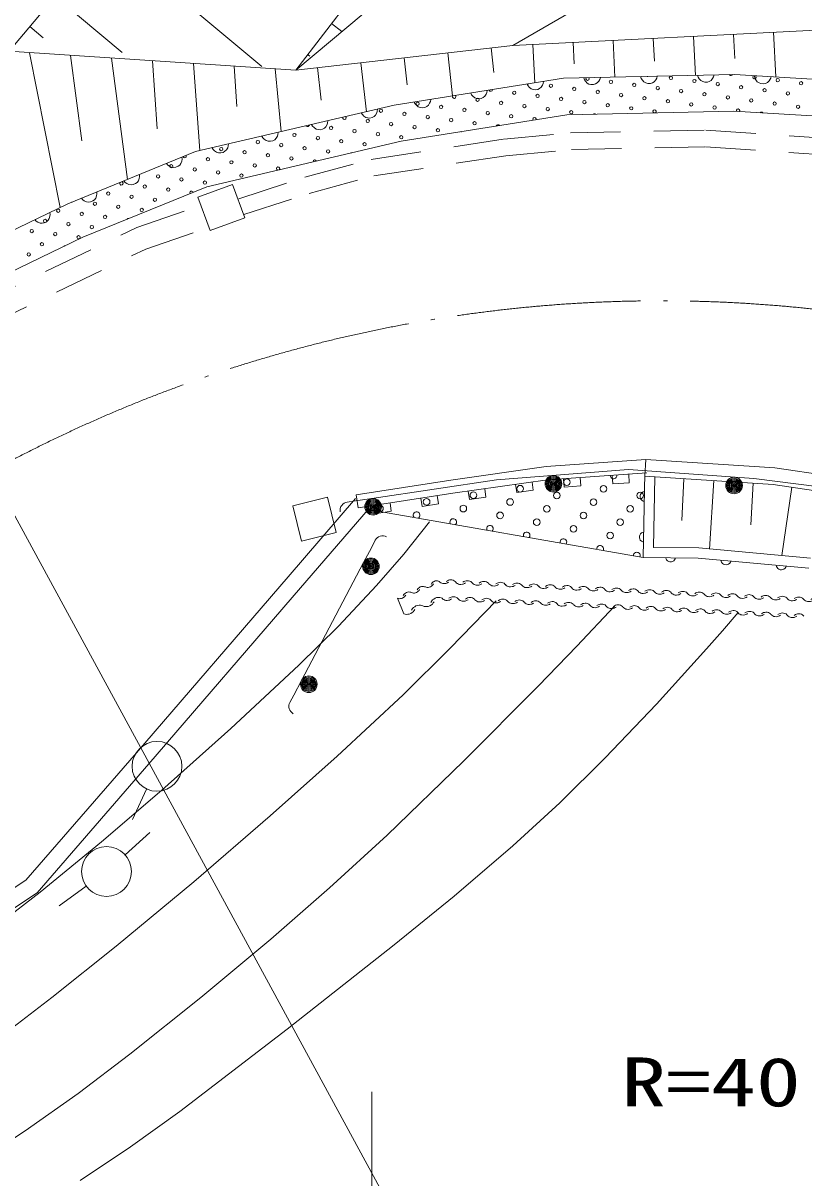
# Model space of a CAD drawing. Units: millimetres, scale not verified. Extents: x 27531 to 667531, y 18316 to 378316.
# Drawn here: x 354465 to 377866, y 260128 to 294730 of the extents above; entities that cross this region are included whole.
import ezdxf
from ezdxf.enums import TextEntityAlignment as Align

# ---------------------------------------------------------------- set-up
doc = ezdxf.new("R2010")
doc.units = ezdxf.units.MM
doc.header["$LTSCALE"] = 1000
doc.linetypes.add('USER1', pattern=[7.000001, 5.508197, -0.688525, 0.114754, -0.688525])
doc.linetypes.add('USER2', pattern=[2.5, 1.5, -1])
doc.layers.add('S-SUV', color=7, linetype='Continuous', lineweight=13)
doc.layers.add('S-SUV-LWCN', color=7, linetype='Continuous', lineweight=13)
doc.styles.add('ＭＳ ゴシック', font='')
doc.styles.get('ＭＳ ゴシック').set_extended_font_data('MS Gothic')

# ---------------------------------------------------------------- blocks, each defined once
blk = doc.blocks.new('BUHIN19')
at = {"color": 7, "linetype": 'Continuous', "lineweight": 13}
blk.add_lwpolyline([(-248, 29), (-222, 84), (-186, 129), (-133, 178), (-75, 201), (-14, 212), (63, 203), (119, 179), (170, 142), (212, 82), (236, 30), (248, -29)], dxfattribs=at)
blk = doc.blocks.new('BUHIN20')
at = {"color": 7, "linetype": 'Continuous', "lineweight": 13}
blk.add_lwpolyline([(-246, 44), (-216, 97), (-178, 140), (-121, 186), (-62, 206), (-1, 212), (75, 199), (130, 171), (179, 132), (217, 69), (238, 16), (246, -44)], dxfattribs=at)
blk = doc.blocks.new('BUHIN21')
at = {"color": 7, "linetype": 'Continuous', "lineweight": 13}
blk.add_lwpolyline([(-236, 83), (-198, 130), (-154, 166), (-91, 203), (-29, 213), (32, 210), (105, 184), (155, 148), (197, 102), (225, 34), (237, -22), (236, -83)], dxfattribs=at)
blk = doc.blocks.new('BUHIN22')
at = {"color": 7, "linetype": 'Continuous', "lineweight": 13}
blk.add_lwpolyline([(-229, 99), (-188, 144), (-141, 177), (-76, 209), (-14, 214), (47, 207), (118, 176), (165, 137), (204, 88), (227, 18), (235, -39), (229, -99)], dxfattribs=at)
blk = doc.blocks.new('BUHIN23')
at = {"color": 7, "linetype": 'Continuous', "lineweight": 13}
blk.add_lwpolyline([(-214, 129), (-167, 168), (-116, 194), (-47, 217), (16, 214), (75, 199), (141, 159), (182, 113), (214, 59), (227, -13), (228, -70), (214, -129)], dxfattribs=at)
blk = doc.blocks.new('BUHIN24')
at = {"color": 7, "linetype": 'Continuous', "lineweight": 13}
blk.add_lwpolyline([(-200, 150), (-149, 184), (-96, 205), (-25, 221), (37, 211), (95, 190), (157, 143), (193, 94), (219, 37), (225, -36), (219, -93), (200, -150)], dxfattribs=at)
blk = doc.blocks.new('BUHIN25')
at = {"color": 7, "linetype": 'Continuous', "lineweight": 13}
blk.add_lwpolyline([(229, -100), (329, 129), (-129, 329), (-229, 100)], dxfattribs=at)
blk = doc.blocks.new('BUHIN26')
at = {"color": 7, "linetype": 'Continuous', "lineweight": 13}
blk.add_lwpolyline([(228, -103), (331, 125), (-125, 331), (-228, 103)], dxfattribs=at)
blk = doc.blocks.new('BUHIN27')
at = {"color": 7, "linetype": 'Continuous', "lineweight": 13}
blk.add_lwpolyline([(220, -119), (339, 100), (-100, 339), (-220, 119)], dxfattribs=at)
blk = doc.blocks.new('BUHIN61')
at = {"color": 7, "linetype": 'Continuous', "lineweight": 13}
for radius in [249, 220, 191, 161, 132, 97.5, 67.5, 38.8, 7.5]:
    blk.add_circle((-124, 216), radius, dxfattribs=at)
blk = doc.blocks.new('BUHIN84')
at = {"color": 7, "linetype": 'Continuous', "lineweight": 13}
blk.add_lwpolyline([(83, 125), (105, 96), (120, 65), (131, 23), (128, -15), (117, -50), (91, -89), (63, -112), (30, -130), (-14, -136), (-48, -135), (-83, -125)], dxfattribs=at)
blk = doc.blocks.new('BUHIN86')
at = {"color": 7, "linetype": 'Continuous', "lineweight": 13}
blk.add_lwpolyline([(-119, 92), (-88, 112), (-56, 124), (-13, 133), (24, 127), (58, 113), (95, 85), (116, 55), (132, 21), (135, -23), (131, -58), (119, -92)], dxfattribs=at)
blk = doc.blocks.new('BUHIN92')
at = {"color": 7, "linetype": 'Continuous', "lineweight": 13}
blk.add_circle((0, 0), 746, dxfattribs=at)
blk = doc.blocks.new('BUHIN98')
at = {"color": 7, "linetype": 'Continuous', "lineweight": 13}
for points in [[(36, -16), (0, -31), (-28, -38), (-60, -41), (-93, -41), (-126, -35), (-159, -21), (-186, -2), (-207, 21), (-221, 41)], [(221, -41), (203, -17), (180, 3), (154, 18), (127, 29), (92, 35), (51, 36), (26, 34), (-6, 24), (-33, 13)]]:
    blk.add_lwpolyline(points, dxfattribs=at)
blk = doc.blocks.new('BUHIN99')
at = {"color": 7, "linetype": 'Continuous', "lineweight": 13}
for points in [[(29, -33), (-14, -31), (-46, -26), (-80, -14), (-113, 2), (-143, 24), (-170, 53), (-188, 84), (-199, 118), (-203, 144)], [(203, -144), (197, -112), (182, -80), (163, -53), (142, -30), (109, -7), (68, 13), (42, 22), (5, 27), (-27, 28)]]:
    blk.add_lwpolyline(points, dxfattribs=at)
blk = doc.blocks.new('BUHIN100')
at = {"color": 7, "linetype": 'Continuous', "lineweight": 13}
for points in [[(49, -22), (0, -42), (-38, -53), (-83, -57), (-128, -56), (-174, -48), (-219, -29), (-257, -3), (-285, 29), (-304, 56)], [(304, -56), (280, -23), (247, 5), (212, 25), (175, 40), (127, 49), (70, 50), (35, 47), (-8, 33), (-45, 18)]]:
    blk.add_lwpolyline(points, dxfattribs=at)
blk = doc.blocks.new('BUHIN101')
at = {"color": 7, "linetype": 'Continuous', "lineweight": 13}
for points in [[(29, -32), (-14, -31), (-45, -25), (-79, -14), (-112, 2), (-142, 23), (-168, 53), (-187, 84), (-197, 117), (-201, 142)], [(201, -142), (195, -111), (181, -80), (162, -53), (141, -30), (108, -7), (68, 13), (41, 22), (5, 27), (-27, 28)]]:
    blk.add_lwpolyline(points, dxfattribs=at)

msp = doc.modelspace()

# ---------------------------------------------------------------- linework, layer by layer
at = {"layer": 'S-SUV'}
for p, q in [((362635, 293321), (376245, 311050)), ((354047, 293884), (367952, 310464)), ((362635, 293321), (383106, 310529)), ((378325, 299426), (369142, 294058)), ((356947, 297342), (361617, 293425)), ((355429, 295531), (357430, 293853)), ((354670, 294626), (355070, 294291)), ((363709, 294720), (364018, 294483)), ((369142, 294058), (378761, 294545)), ((370946, 294150), (370978, 293511)), ((372148, 294210), (372204, 293111)), ((373351, 294271), (373385, 293591)), ((374553, 294332), (374612, 293164)), ((375755, 294393), (375792, 293670)), ((376958, 294454), (377025, 293116)), ((362635, 293321), (354047, 293884)), ((354660, 293843), (355578, 289208)), ((362635, 293321), (369142, 294058)), ((362993, 293787), (363055, 293740)), ((367190, 293837), (367336, 292548)), ((368492, 293985), (368575, 293246)), ((369743, 294089), (369802, 292940)), ((355887, 293763), (356226, 291207)), ((357114, 293683), (357595, 290048)), ((358341, 293602), (358484, 291562)), ((359568, 293522), (359762, 290909)), ((360795, 293441), (360875, 292226)), ((364587, 293542), (364753, 292074)), ((365889, 293690), (365980, 292881)), ((362021, 293361), (362202, 291478)), ((363286, 293395), (363396, 292422)), ((375782, 293189), (370662, 293078)), ((378885, 293006), (375782, 293189)), ((370662, 293078), (365588, 292269)), ((365588, 292269), (359633, 290878)), ((375762, 292089), (370761, 291979)), ((378790, 291910), (375762, 292089)), ((370761, 291979), (365800, 291189)), ((365800, 291189), (359968, 289827)), ((359633, 290878), (355805, 289318)), ((359968, 289827), (356252, 288312)), ((360739, 289896), (359705, 289515)), ((361106, 288898), (360739, 289896)), ((355805, 289318), (351226, 287111)), ((359705, 289515), (360072, 288517)), ((360072, 288517), (361106, 288898)), ((356252, 288312), (351730, 286133)), ((370138, 281441), (367285, 281038)), ((373130, 281651), (370138, 281441)), ((373098, 281152), (373130, 281651)), ((376992, 281406), (373130, 281651)), ((381590, 280724), (376992, 281406)), ((353491, 281290), (365780, 258684)), ((367285, 281038), (364443, 280599)), ((370180, 281043), (367341, 280642)), ((373158, 281252), (370180, 281043)), ((373047, 278722), (373096, 281242)), ((376940, 280909), (373098, 281152)), ((373353, 279019), (373394, 281134)), ((374267, 281078), (374205, 279822)), ((375167, 281021), (375037, 278972)), ((367346, 280643), (364504, 280204)), ((376349, 280946), (376270, 279697)), ((381487, 280233), (376940, 280909)), ((377508, 280824), (377204, 278773)), ((364431, 280481), (362405, 278135)), ((363586, 280528), (362547, 280270)), ((363850, 279468), (363586, 280528)), ((364917, 280484), (364422, 280411)), ((364504, 280204), (364443, 280599)), ((362547, 280270), (362810, 279209)), ((364809, 280154), (362783, 277808)), ((373047, 278722), (364809, 280154)), ((362810, 279209), (363850, 279468)), ((364669, 278569), (364902, 279011)), ((374714, 279002), (373353, 279019)), ((378059, 278694), (374714, 279002)), ((362808, 275036), (364669, 278569)), ((374698, 278702), (373047, 278722)), ((378015, 278397), (374698, 278702)), ((362405, 278135), (357860, 272866)), ((362783, 277809), (358238, 272538)), ((365876, 277034), (365689, 277498)), ((362575, 274594), (362808, 275036)), ((357860, 272866), (354551, 269051)), ((358238, 272538), (354883, 268671)), ((358165, 271778), (357747, 270869)), ((357520, 269812), (358263, 270481)), ((354551, 269051), (346981, 264081)), ((356356, 268869), (355547, 268281)), ((354883, 268671), (347255, 263663)), ((364917, 262711), (364917, 248768))]:
    msp.add_line(p, q, dxfattribs=at)
at = {"layer": 'S-SUV', "linetype": 'USER2'}
for p, q in [((368868, 291252), (370873, 291440)), ((370873, 291440), (374929, 291520)), ((374929, 291520), (378943, 291249)), ((364899, 290647), (368868, 291252)), ((370901, 290941), (374917, 291020)), ((374917, 291020), (378884, 290752)), ((364975, 290152), (368929, 290755)), ((368929, 290755), (370901, 290941)), ((362909, 290110), (364844, 290635)), ((360930, 289469), (362909, 290110)), ((363040, 289627), (364975, 290152)), ((361084, 288994), (363040, 289627)), ((357875, 288605), (359810, 289269)), ((350638, 285113), (357875, 288605)), ((358142, 287956), (360037, 288607)), ((350963, 284493), (358142, 287956))]:
    msp.add_line(p, q, dxfattribs=at)
at = {"layer": 'S-SUV'}
for points in [[(400672, 270820), (398062, 272788), (395006, 274750), (391499, 276655), (387895, 278261), (384170, 279684), (380303, 280582), (376367, 281080), (372611, 281355), (368650, 281042), (364917, 280484)], [(363965, 280090), (363963, 280136), (363970, 280189), (363990, 280243), (364013, 280279), (364048, 280317), (364091, 280346), (364132, 280364), (364175, 280374), (364422, 280411)], [(364902, 279011), (365018, 279233), (365046, 279275), (365078, 279309), (365121, 279337), (365165, 279356), (365217, 279365), (365265, 279367), (365317, 279354), (365356, 279337)], [(374022, 278710), (374010, 278676), (373992, 278647), (373963, 278614), (373930, 278597), (373894, 278587), (373848, 278587), (373813, 278598), (373780, 278617), (373751, 278650), (373733, 278679), (373722, 278714)], [(362563, 274035), (362524, 274061), (362486, 274098), (362455, 274146), (362439, 274186), (362429, 274237), (362431, 274288), (362441, 274332), (362458, 274373), (362575, 274594)]]:
    msp.add_lwpolyline(points, dxfattribs=at)
for centre, radius in [((373881, 293088), 49.8), ((370284, 292853), 49.8), ((370984, 292760), 49.8), ((372082, 292970), 49.8), ((372783, 292877), 49.8), ((373484, 292784), 49.8), ((374185, 292691), 49.8), ((374582, 292995), 49.8), ((375283, 292902), 49.8), ((375984, 292809), 49.8), ((376685, 292716), 49.8), ((377082, 293020), 49.8), ((377783, 292926), 49.8), ((368088, 292431), 49.8), ((369186, 292642), 49.8), ((369886, 292549), 49.8), ((370587, 292456), 49.8), ((371288, 292362), 49.8), ((371685, 292666), 49.8), ((372386, 292573), 49.8), ((373087, 292480), 49.8), ((373788, 292387), 49.8), ((374886, 292598), 49.8), ((375587, 292505), 49.8), ((376288, 292412), 49.8), ((377386, 292623), 49.8), ((365191, 292102), 49.8), ((365892, 292009), 49.8), ((366289, 292313), 49.8), ((366990, 292220), 49.8), ((367691, 292127), 49.8), ((368391, 292034), 49.8), ((368789, 292338), 49.8), ((369489, 292245), 49.8), ((370190, 292152), 49.8), ((370891, 292059), 49.8), ((371989, 292269), 49.8), ((372690, 292176), 49.8), ((374489, 292294), 49.8), ((375190, 292201), 49.8), ((376989, 292319), 49.8), ((377690, 292225), 49.8), ((364794, 291799), 49.8), ((365495, 291705), 49.8), ((366593, 291916), 49.8), ((367294, 291823), 49.8), ((367994, 291730), 49.8), ((369092, 291941), 49.8), ((362598, 291377), 49.8), ((363696, 291588), 49.8), ((364397, 291495), 49.8), ((365098, 291402), 49.8), ((365798, 291308), 49.8), ((366196, 291612), 49.8), ((366896, 291519), 49.8), ((361500, 291166), 49.8), ((362201, 291073), 49.8), ((362902, 290980), 49.8), ((363299, 291284), 49.8), ((364000, 291191), 49.8), ((364701, 291098), 49.8), ((360005, 290651), 49.8), ((360402, 290955), 49.8), ((361103, 290862), 49.8), ((361804, 290769), 49.8), ((362505, 290676), 49.8), ((363603, 290887), 49.8), ((358907, 290441), 49.8), ((359608, 290347), 49.8), ((360706, 290558), 49.8), ((361407, 290465), 49.8), ((358510, 290137), 49.8), ((359211, 290044), 49.8), ((359912, 289950), 49.8), ((360309, 290254), 49.8), ((361010, 290161), 49.8), ((357015, 289622), 49.8), ((358113, 289833), 49.8), ((358814, 289740), 49.8), ((356618, 289318), 49.8), ((357716, 289529), 49.8), ((358417, 289436), 49.8), ((355520, 289107), 49.8), ((356221, 289014), 49.8), ((356922, 288921), 49.8), ((357319, 289225), 49.8), ((358020, 289132), 49.8), ((355123, 288803), 49.8), ((355824, 288710), 49.8), ((356525, 288617), 49.8), ((354726, 288499), 49.8), ((355427, 288406), 49.8), ((356128, 288313), 49.8), ((355030, 288102), 49.8), ((354633, 287798), 49.8), ((370358, 280927), 249), ((370358, 280927), 220), ((370358, 280927), 191), ((370358, 280927), 161), ((370358, 280927), 132), ((370358, 280927), 97.5), ((370358, 280927), 67.5), ((370760, 280977), 99.5), ((375772, 280874), 249), ((375772, 280874), 220), ((375772, 280874), 191), ((375772, 280874), 161), ((375772, 280874), 132), ((375772, 280874), 97.5), ((367959, 280581), 99.5), ((369360, 280779), 99.5), ((370358, 280927), 38.8), ((370358, 280927), 7.5), ((370459, 280577), 99.5), ((371860, 280775), 99.5), ((372959, 280574), 99.5), ((375772, 280874), 67.5), ((375772, 280874), 38.8), ((375772, 280874), 7.5), ((364953, 280238), 249), ((364953, 280238), 220), ((364953, 280238), 191), ((364953, 280238), 161), ((364953, 280238), 132), ((364953, 280238), 97.5), ((364953, 280238), 67.5), ((366559, 280383), 99.5), ((367659, 280182), 99.5), ((369059, 280380), 99.5), ((371559, 280376), 99.5), ((364953, 280238), 38.8), ((364953, 280238), 7.5), ((368758, 279980), 99.5), ((370159, 280178), 99.5), ((371258, 279976), 99.5), ((372659, 280174), 99.5), ((369858, 279778), 99.5), ((370958, 279577), 99.5), ((372358, 279774), 99.5), ((372057, 279375), 99.5)]:
    msp.add_circle(centre, radius, dxfattribs=at)
for centre, radius, start, end in [((371381, 293063), 49.8, 144.4296, 38.0739), ((373180, 293181), 49.8, 258.7393, 283.7641), ((375680, 293206), 49.8, 203.1539, 339.3495), ((376381, 293113), 49.8, 140.3493, 30.4703), ((368485, 292735), 49.8, 193.9843, 4.1197), ((369583, 292946), 49.8, 242.0322, 316.0718), ((367387, 292524), 49.8, 150.2619, 47.8422), ((373391, 292083), 49.8, 292.8485, 249.6544), ((375891, 292108), 49.8, 324.1607, 209.0708), ((376592, 292015), 49.8, 26.6055, 146.626), ((364093, 291892), 49.8, 159.5588, 46.729), ((369793, 291848), 49.8, 342.4846, 215.6196), ((371592, 291965), 49.8, 41.4903, 141.0126), ((362995, 291681), 49.8, 212.9576, 353.3302), ((367597, 291426), 49.8, 86.8937, 111.2105), ((368695, 291637), 49.8, 24.4285, 173.6758), ((359304, 290744), 49.8, 202.3908, 21.9766), ((364303, 290794), 49.8, 77.0149, 129.2729), ((362108, 290372), 49.8, 310.7112, 255.5766), ((363206, 290583), 49.8, 13.4687, 192.8191), ((357412, 289926), 49.8, 141.2287, 83.1387), ((359515, 289646), 49.8, 17.7083, 206.6588), ((355917, 289411), 49.8, 265.2408, 319.1266), ((357623, 288828), 49.8, 75.3054, 149.0617), ((355730, 288009), 49.8, 94.5691, 136.8899), ((372160, 281175), 99.5, 182.1793, 5.6153), ((365159, 280186), 99.5, 279.6343, 240.6871), ((366258, 279984), 99.5, 293.6236, 226.6978), ((367358, 279782), 99.5, 303.6343, 216.6871), ((368458, 279580), 99.5, 312.0532, 208.2683), ((369557, 279379), 99.5, 319.5909, 200.7305), ((370657, 279177), 99.5, 326.5803, 193.7412), ((371757, 278975), 99.5, 333.2139, 187.1076), ((372857, 278774), 99.5, 339.6201, 180.7013)]:
    msp.add_arc(centre, radius, start, end, dxfattribs=at)
at = {"layer": 'S-SUV', "linetype": 'USER1'}
msp.add_arc((373585, 244409), 42000, 52.6429, 118.5822, dxfattribs=at)
at = {"layer": 'S-SUV-LWCN'}
for points in [[(342845, 260778), (343805, 261163), (344752, 261608), (345852, 262201), (346936, 262853), (348558, 263928), (350155, 265059), (352592, 266855), (354978, 268689), (356818, 270193), (358621, 271744), (360694, 273595), (362731, 275494), (363913, 276662), (365056, 277877), (365872, 278819), (366643, 279790)], [(337890, 257559), (339258, 257748), (340625, 257998), (341853, 258279), (343079, 258620), (344355, 259039), (345609, 259514), (346794, 260025), (347963, 260594), (349224, 261290), (350455, 262038), (351924, 263010), (353368, 264039), (355329, 265531), (357258, 267075), (359580, 269000), (361867, 270974), (363876, 272763), (365851, 274602), (367264, 275997), (368645, 277423)], [(351970, 259942), (353264, 260716), (354528, 261541), (356111, 262661), (357665, 263836), (359791, 265534), (361886, 267284), (363650, 268820), (365373, 270399), (367661, 272615), (369909, 274874), (371056, 276060), (372188, 277258)], [(356180, 260052), (357684, 261059), (359161, 262120), (362383, 264587), (365581, 267110), (367384, 268570), (369147, 270074), (370547, 271370), (371906, 272711), (373448, 274322), (374946, 275976), (375422, 276517), (375900, 277069)]]:
    msp.add_lwpolyline(points, dxfattribs=at)

# ---------------------------------------------------------------- block references
at = {"layer": 'S-SUV', "rotation": 212.41667}
for name, p in [('BUHIN22', (369817, 292943)), ('BUHIN23', (371516, 293096)), ('BUHIN23', (373222, 293133)), ('BUHIN23', (374929, 293171)), ('BUHIN24', (376633, 293121)), ('BUHIN22', (368125, 292673)), ('BUHIN22', (366434, 292404)), ('BUHIN21', (364844, 292095)), ('BUHIN21', (363355, 291748)), ('BUHIN21', (361866, 291400)), ('BUHIN21', (360377, 291052)), ('BUHIN20', (358995, 290618)), ('BUHIN20', (357719, 290098)), ('BUHIN20', (356443, 289578)), ('BUHIN19', (355042, 288950)), ('BUHIN27', (372367, 281192)), ('BUHIN26', (369470, 280943)), ('BUHIN27', (370909, 281093)), ('BUHIN25', (366632, 280532)), ('BUHIN26', (368051, 280742)), ('BUHIN84', (373085, 280545)), ('BUHIN25', (365214, 280313)), ('BUHIN84', (373060, 279330)), ('BUHIN61', (364669, 278569)), ('BUHIN86', (375527, 278626)), ('BUHIN86', (377186, 278473)), ('BUHIN99', (367185, 277989)), ('BUHIN98', (366313, 277750)), ('BUHIN98', (366729, 277918)), ('BUHIN99', (367682, 277964)), ('BUHIN99', (368178, 277940)), ('BUHIN99', (368675, 277915)), ('BUHIN99', (369172, 277891)), ('BUHIN99', (369669, 277866)), ('BUHIN99', (370165, 277841)), ('BUHIN99', (370662, 277817)), ('BUHIN99', (371159, 277792)), ('BUHIN99', (371655, 277768)), ('BUHIN99', (372152, 277743)), ('BUHIN99', (372649, 277718)), ('BUHIN99', (373145, 277694)), ('BUHIN99', (373642, 277669)), ('BUHIN99', (374139, 277644)), ('BUHIN98', (365897, 277582)), ('BUHIN100', (366735, 277381)), ('BUHIN101', (367268, 277484)), ('BUHIN101', (367761, 277460)), ('BUHIN101', (368254, 277436)), ('BUHIN101', (368747, 277411)), ('BUHIN101', (369240, 277387)), ('BUHIN101', (369733, 277362)), ('BUHIN101', (370226, 277338)), ('BUHIN101', (370719, 277313)), ('BUHIN101', (371212, 277289)), ('BUHIN99', (374635, 277620)), ('BUHIN99', (375132, 277595)), ('BUHIN99', (375629, 277571)), ('BUHIN99', (376126, 277546)), ('BUHIN99', (376622, 277521)), ('BUHIN99', (377119, 277497)), ('BUHIN99', (377616, 277472)), ('BUHIN99', (378112, 277448)), ('BUHIN100', (366162, 277150)), ('BUHIN101', (371704, 277265)), ('BUHIN101', (372197, 277240)), ('BUHIN101', (372690, 277216)), ('BUHIN101', (373183, 277191)), ('BUHIN101', (373676, 277167)), ('BUHIN101', (374169, 277142)), ('BUHIN101', (374662, 277118)), ('BUHIN101', (375155, 277094)), ('BUHIN101', (375648, 277069)), ('BUHIN101', (376141, 277045)), ('BUHIN101', (376633, 277020)), ('BUHIN101', (377126, 276996)), ('BUHIN101', (377619, 276971)), ('BUHIN61', (362808, 275036)), ('BUHIN92', (358478, 272460)), ('BUHIN92', (356963, 269309))]:
    msp.add_blockref(name, p, dxfattribs=at)

# ---------------------------------------------------------------- texts
at = {"layer": 'S-SUV', "style": 'ＭＳ ゴシック', "width": 1.35}
msp.add_text('R=40', height=1466, dxfattribs=at).set_placement((372388, 261831), align=Align.BOTTOM_LEFT)

doc.saveas('drawing.dxf')
